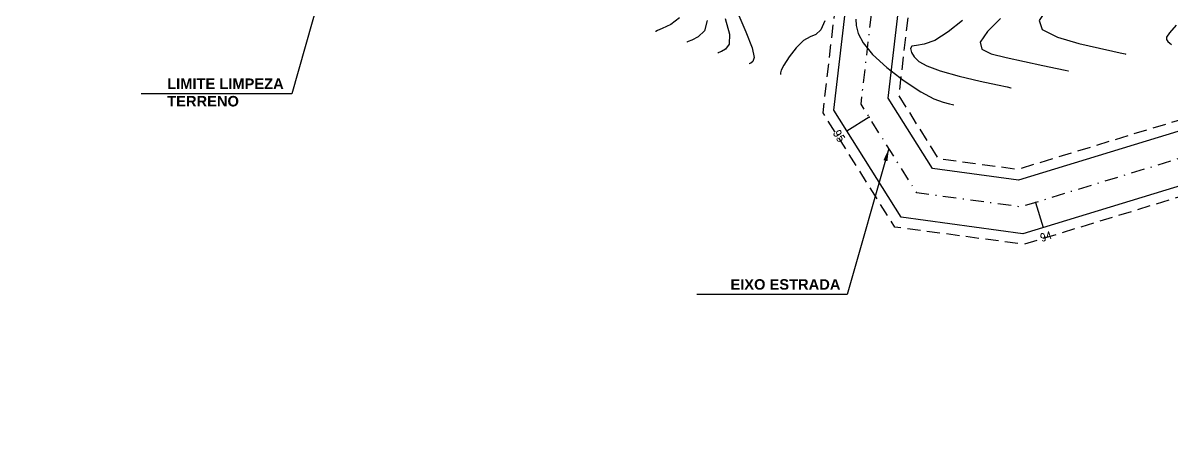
# Model space of a CAD drawing. Header units: millimetres. Extents: x 276147 to 291056, y 9594849 to 9609891.
# Drawn here: x 281407.3 to 281516.6, y 9596043.7 to 9596083.4 of the extents above; entities that cross this region are included whole.
import ezdxf
from ezdxf.enums import TextEntityAlignment as Align

# ---------------------------------------------------------------- set-up
doc = ezdxf.new("R2010")
doc.units = ezdxf.units.MM
doc.header["$LTSCALE"] = 10
for name, pattern in [('CONTINUO', [0]), ('DASHDOTX2', [50.8, 25.4, -12.7, 0, -12.7]), ('HIDDEN', [0.375, 0.25, -0.125])]:
    doc.linetypes.add(name, pattern=pattern)
for name, color, linetype in [('Curvas mestras', 30, 'Continuous'), ('Curvas simples', 9, 'Continuous'), ('TG', 7, 'CONTINUO'), ('Top_malha_coord', 8, 'Continuous')]:
    doc.layers.add(name, color=color, linetype=linetype)
doc.styles.add('r80', font='romans.shx')
doc.styles.add('ROMAND', font='romand', dxfattribs={"height": 0.2})
doc.styles.add('T7', font='arial.ttf')
doc.dimstyles.new('cadnorma_dim1', dxfattribs={"dimscale": 0, "dimtxt": 2, "dimasz": 1.199999999999999, "dimexe": 1, "dimexo": 2.5, "dimgap": 0.6, "dimtad": 1, "dimzin": 4, "dimdsep": 46, "dimtxsty": 'r80', "dimblk": 'ARCHTICK', "dimblk1": 'ARCHTICK', "dimblk2": 'ARCHTICK', "dimcen": -1, "dimdle": 1, "dimclrd": 1, "dimclre": 1, "dimclrt": 2, "dimaunit": 1, "dimazin": 0, "dimtfac": 1, "dimtix": 1, "dimtmove": 2, "dimatfit": 0, "dimfxl": 1, "dimarcsym": 0})

# ---------------------------------------------------------------- blocks, each defined once
blk = doc.blocks.new('_ArchTick')
at = {"color": 0, "linetype": 'ByBlock', "const_width": 0.15}
blk.add_lwpolyline([(-0.5, -0.5), (0.5, 0.5)], dxfattribs=at)

msp = doc.modelspace()

# ---------------------------------------------------------------- linework, layer by layer
at = {"color": 8, "linetype": 'HIDDEN', "ltscale": 0.5, "elevation": 160.1796621240507, "flags": 128}
for points in [[(281705.3257447103, 9596186.097807938), (281671.0420966857, 9596148.442213606), (281618.3708522619, 9596117.96751722), (281612.1522653525, 9596096.604426004), (281614.0101236665, 9596087.174232556), (281610.8053393826, 9596082.23393807), (281604.9222878393, 9596084.156284798), (281599.9496397175, 9596090.860116001), (281593.3803922225, 9596109.605399935), (281582.0417510347, 9596127.327627068), (281572.6046193693, 9596134.304534238), (281559.9765863478, 9596134.674678959), (281544.3286989689, 9596118.564739116), (281540.658778394, 9596097.818736246), (281537.5093358072, 9596080.228775298), (281520.4284557049, 9596075.011032958), (281502.0332003358, 9596069.391784875), (281494.509547525, 9596070.404022079), (281490.7256996009, 9596076.43605404), (281493.2584685785, 9596098.132715838), (281480.0995632795, 9596101.385524807), (281449.2964902226, 9596100.548274204), (281430.0223790895, 9596096.12669182), (281411.9683109509, 9596097.93913607), (281407.5724122446, 9596102.453821631), (281411.4039140878, 9596110.665556196), (281403.1008950184, 9596132.470582576), (281380.8081796909, 9596137.376344452), (281359.9408718039, 9596130.859888002), (281347.0544783977, 9596114.790196389), (281314.7314768742, 9596091.261051774), (281302.0196165714, 9596075.766356803), (281286.4640279276, 9596063.849675173), (281278.3709921193, 9596057.649837077), (281271.9708323478, 9596051.505744739), (281253.7808607005, 9596050.73446907), (281235.6029599643, 9596054.86117104), (281221.8458024181, 9596066.889702521), (281218.7834329222, 9596074.38328282), (281220.4968017068, 9596082.605134564), (281229.7359844254, 9596099.331536198), (281236.8484486804, 9596107.608992774), (281236.979980318, 9596119.127903767), (281235.6370826386, 9596129.28381643), (281234.0505352953, 9596141.282374846), (281212.8134960154, 9596149.146566434), (281092.4168111571, 9596154.564297132), (281072.9977757005, 9596155.438134354), (281065.8047075431, 9596158.14915656), (281063.8059635049, 9596165.040728634), (281066.3762022938, 9596173.094204625), (281071.6566353667, 9596181.153613526), (281081.5611500744, 9596198.655863922), (281101.2580152763, 9596233.462159524), (281110.9768763188, 9596250.636341654), (281122.9105798664, 9596265.854385952), (281139.2392582729, 9596279.071111804), (281144.5124366145, 9596320.34150084), (281144.6678345738, 9596400.540929634), (281142.6738615293, 9596440.915119793), (281132.673374487, 9596479.71147487), (281130.7173237967, 9596498.969147392), (281132.9373055062, 9596519.560689582), (281123.2639871383, 9596537.496452231), (281115.0194181657, 9596617.069980796), (281104.5392557544, 9596635.017106473), (281094.1622148029, 9596652.131000444), (281062.9990502925, 9596703.525525687), (281028.0758804538, 9596751.42602632), (281004.8557222936, 9596889.161327347), (280985.2271627478, 9596924.87591348), (280973.6552831217, 9596941.402191738), (280950.7410745324, 9596974.150890775), (280928.3153482458, 9597006.224941807), (280925.6195852169, 9597024.964569218), (280925.2975179172, 9597044.877213322), (280917.2359068681, 9597124.57081029), (280911.1712139401, 9597184.52373918), (280889.6831715604, 9597262.502901934), (280877.7477164246, 9597278.852490822), (280862.055065255, 9597314.685484517), (280856.3541850812, 9597353.476188295), (280854.639876525, 9597373.434056284), (280854.116042565, 9597382.033457942), (280871.520011573, 9597404.084292108), (280905.668337576, 9597426.436078487), (280910.5490067642, 9597446.52226166), (280951.9025449565, 9597502.510226574), (280957.1189760176, 9597513.160656158), (280912.2559968092, 9597626.929295046), (280886.4466186127, 9597649.84623889), (280803.0956212914, 9597671.772893883), (280795.5081167346, 9597683.569792682), (280779.3586608997, 9597708.67864036)], [(281710.5178374354, 9596181.402838333), (281675.4873313782, 9596142.926929222), (281624.307053171, 9596113.31488082), (281619.3497790786, 9596096.28485452), (281621.4263888606, 9596085.744313402), (281613.7482014651, 9596073.908101201), (281600.6285639192, 9596078.195075762), (281593.6947889923, 9596087.542782567), (281587.0441809219, 9596106.520228112), (281576.8415557245, 9596122.466869175), (281570.2070225818, 9596127.371804645), (281562.8511565771, 9596127.587415023), (281550.8473176515, 9596115.229125477), (281547.550488274, 9596096.592201235), (281543.6457749243, 9596074.783975355), (281522.4734780471, 9596068.316416942), (281502.6155564374, 9596062.250364274), (281490.3236323596, 9596063.904127834), (281483.4874242715, 9596074.802088458), (281485.5904618715, 9596092.817507926), (281479.3410703855, 9596094.362323103), (281450.1828653127, 9596093.569781242), (281430.4670404004, 9596089.0468674), (281408.7319094135, 9596091.228852794), (281399.1852311144, 9596101.033503352), (281403.8083725086, 9596110.941892164), (281397.904403359, 9596126.446638325), (281381.1197991235, 9596130.14027862), (281364.0658912837, 9596124.81467321), (281351.9303354857, 9596109.681297015), (281319.5752295485, 9596086.128782371), (281306.9185099731, 9596070.701299338), (281290.7209629054, 9596058.29283213), (281282.937430859, 9596052.330095816), (281274.9102619792, 9596044.624090252), (281253.1431036982, 9596043.701137766), (281232.327572161, 9596048.426628146), (281215.9921594214, 9596062.709449701), (281211.4940514419, 9596073.71626432), (281213.8592733805, 9596085.066129155), (281223.9570691917, 9596103.346943974), (281229.8780090109, 9596110.237709327), (281229.9747168267, 9596118.706916755), (281228.6974866962, 9596128.366206406), (281227.6639062291, 9596136.182850303), (281211.4073002868, 9596142.202760234), (281092.1021365739, 9596147.57137357), (281071.5708639357, 9596148.495260356), (281060.0576341382, 9596152.834524348), (281056.4892279477, 9596165.13821506), (281059.9978339799, 9596176.131930728), (281065.6766406024, 9596184.799368419), (281075.468991096, 9596202.103413628), (281095.1658562979, 9596236.909709232), (281105.1438604567, 9596254.541822702), (281117.8909552532, 9596270.797116162), (281132.6517374361, 9596282.744758626), (281137.513299567, 9596320.793644417), (281137.6674998371, 9596400.374957068), (281135.7175383865, 9596439.857995542), (281125.76273324, 9596478.477130141), (281123.6791015143, 9596498.990861015), (281125.744705554, 9596518.150466044), (281116.4442590884, 9596535.394869061), (281108.2124486681, 9596614.84525679), (281098.5236189183, 9596631.437236797), (281088.1766027751, 9596648.501613624), (281057.1675960032, 9596699.64190077), (281021.4475676514, 9596748.635369822), (280998.1501936199, 9596886.828693196), (280979.2754088979, 9596921.171769831), (280967.9212277801, 9596937.38714387), (280945.0056382589, 9596970.137815801), (280921.6238898133, 9597003.579202123), (280918.6276817167, 9597024.407376846), (280918.3032270725, 9597044.46762471), (280910.2714493166, 9597123.86630265), (280904.2661006415, 9597183.232579943), (280883.2747300601, 9597259.409342542), (280871.6426774854, 9597275.343320373), (280855.2660766902, 9597312.738061812), (280849.3979144628, 9597352.667008877), (280847.6581155221, 9597372.921634253), (280846.9665996198, 9597384.273748573), (280866.7319753881, 9597409.316485843), (280899.5195873695, 9597430.777616875), (280904.0800883559, 9597449.546161648), (280945.8950794268, 9597506.15888102), (280949.4739875075, 9597513.465966662), (280906.3575799417, 9597622.805450775), (280883.0489782383, 9597643.501877958), (280798.6812780778, 9597665.69599096), (280789.6207265427, 9597679.783153443), (280773.4712707121, 9597704.892001115)]]:
    msp.add_lwpolyline(points, dxfattribs=at)
at = {"linetype": 'Continuous'}
for p in [(281487.8832431751, 9596074.380922638, 160.1796621240507), (281487.8832431751, 9596074.380922638, 160.1796621240507), (281503.7320716054, 9596066.251086405, 160.1796621240507), (281503.7320716054, 9596066.251086405, 160.1796621240507)]:
    msp.add_point(p, dxfattribs=at)
at = {"layer": 'Curvas mestras', "linetype": 'CONTINUO'}
for points in [[(281474.1673146613, 9596083.784081042, -30.49628315985004), (281474.5964173867, 9596082.290890824, -30.43873938001022), (281474.5545920882, 9596081.33705144, -30.40832272739183), (281474.2037191478, 9596080.84460366, -30.39922904767124), (281473.808216401, 9596080.629052954, -30.40010485148784), (281473.5762198173, 9596080.531518642, -30.40156576476554), (281473.4907469194, 9596080.495585375, -30.40210401915502), (281473.4785363612, 9596080.490451617, -30.40218090157984)], [(281500.4014953243, 9596083.777797485, -24.96577281356124), (281499.1511092546, 9596082.53667811, -24.95020246298785), (281498.4644746262, 9596081.524949497, -24.93083247801084), (281498.6182625681, 9596080.854897058, -24.90578854395099), (281499.5096058924, 9596080.423950316, -24.8737744555369), (281500.9407538226, 9596080.075820824, -24.83363838350894), (281502.6881284866, 9596079.693036785, -24.78601891835254), (281504.4248486081, 9596079.313386966, -24.73871603284758), (281505.7982048105, 9596079.013474774, -24.70132007394241), (281506.5540578464, 9596078.848448562, -24.68073967520868), (281506.8325290176, 9596078.787649378, -24.67315744133933), (281506.8723107573, 9596078.778964208, -24.67207427628134)]]:
    msp.add_polyline3d(points, dxfattribs=at)
at = {"layer": 'Curvas simples', "linetype": 'CONTINUO'}
for points in [[(281516.9275800487, 9596104.416761164, -24.30961248054203), (281514.6372044299, 9596098.812736196, -24.17195097010384), (281512.5859753533, 9596094.232587842, -24.06304020902869), (281511.3365714828, 9596091.596170943, -24.00172782290289), (281510.5990634022, 9596090.342468984, -23.97544985779362), (281509.8703719283, 9596089.540249119, -23.96378946848242), (281508.7683372441, 9596088.45230681, -23.95026061343052), (281507.3944769761, 9596087.117543804, -23.93410023624571), (281505.9712281105, 9596085.768887155, -23.91847598625142), (281504.7485293077, 9596084.593992917, -23.90451997585163), (281504.0863148927, 9596083.599418133, -23.88522190120105), (281504.3720238587, 9596082.746446833, -23.8515357961555), (281505.8087354755, 9596082.007226853, -23.79847244862722), (281507.8621071259, 9596081.397369202, -23.7372695833005), (281509.8134414734, 9596080.943350682, -23.68322164381649), (281511.1014607529, 9596080.65884158, -23.64804344428958), (281511.7945845142, 9596080.506297044, -23.6291312570942), (281512.1186528887, 9596080.435369696, -23.62030183567234), (281512.2698234956, 9596080.402364453, -23.61618575590219), (281512.3255179295, 9596080.390204417, -23.61466929860441), (281512.3334742786, 9596080.38846798, -23.61445268519711)], [(281475.3598500373, 9596084.277442383, -29.48777349621784), (281476.1444476832, 9596082.520318113, -29.41444484065542), (281476.7330047843, 9596080.993021337, -29.35258260709494), (281476.9163567669, 9596080.078250935, -29.31892608655872), (281476.812484274, 9596079.669162834, -29.30760582585609), (281476.6211564938, 9596079.536522975, -29.30710000139922), (281476.5026057038, 9596079.486682681, -29.30784653025009), (281476.458928519, 9596079.468320834, -29.30812159084283), (281476.4526896355, 9596079.465697713, -29.3081608708857)], [(281469.8310627275, 9596083.854651442, -32.58711597646149), (281468.9861878961, 9596083.195486298, -32.5824755442122), (281468.1823352134, 9596082.814111914, -32.58611453915043), (281467.7234470443, 9596082.62119057, -32.58900425387802), (281467.5543827171, 9596082.550113449, -32.5900688634396), (281467.5302308147, 9596082.539960425, -32.59022097565722)], [(281472.4598299906, 9596083.588761307, -31.52489618575461), (281472.1928274067, 9596082.59585094, -31.49771933557034), (281471.5949540207, 9596082.02004448, -31.49085226948634), (281470.9952753083, 9596081.721582934, -31.49310972171631), (281470.6498329308, 9596081.576354604, -31.49528501936263), (281470.5225653193, 9596081.522849912, -31.49608644764206), (281470.5043840868, 9596081.515205523, -31.49620091213413)], [(281483.6737275616, 9596083.549334792, -28.29628684496535), (281483.2647263628, 9596082.69330979, -28.276445993772), (281482.7939181867, 9596082.269639688, -28.2720136103712), (281482.2527586253, 9596082.04426984, -28.27549150571261), (281481.6267764223, 9596081.694578825, -28.27659823142719), (281480.9256498757, 9596080.996502051, -28.26779716656571), (281480.2556465064, 9596080.120207187, -28.25253134304918), (281479.7471813896, 9596079.334419709, -28.23698869297769), (281479.4914516896, 9596078.845083484, -28.22608710996829), (281479.422776926, 9596078.607014949, -28.21966442206443), (281479.4362617038, 9596078.51224791, -28.21628832586831), (281479.4460235642, 9596078.468960634, -28.21467389535653), (281479.4422377896, 9596078.449910166, -28.21412562709563), (281479.4340965863, 9596078.443992998, -28.21409515136881), (281479.4289915905, 9596078.441846717, -28.21412729573458), (281479.4271111189, 9596078.441056296, -28.21413914233241), (281479.4268419101, 9596078.440943811, -28.21414086021511)], [(281486.6217689795, 9596083.721516542, -27.24201319817482), (281486.6489142858, 9596083.101529043, -27.22115200673258), (281486.8312778709, 9596082.355483197, -27.19304423950641), (281487.2981345445, 9596081.453719744, -27.15412298767157), (281488.1923999408, 9596080.364249764, -27.1004711822865), (281489.5801678785, 9596079.097357767, -27.03109909544261), (281491.2202459153, 9596077.832422005, -26.9567263451431), (281492.7946167964, 9596076.791094178, -26.89099995154223), (281494.0436615328, 9596076.13682499, -26.8444874913807), (281494.9413422061, 9596075.800257202, -26.8154388811931), (281495.5200211649, 9596075.65383159, -26.79902452116622), (281495.822588219, 9596075.587771757, -26.79078621099731), (281495.9340610293, 9596075.563434549, -26.78775104999343), (281495.9499847166, 9596075.559957664, -26.78731747096433)], [(281496.7812921024, 9596083.582828693, -26.03279244896513), (281495.4104406576, 9596082.507063322, -26.02505873309244), (281494.1307048021, 9596081.69602456, -26.02417079233837), (281493.1120164079, 9596081.319917148, -26.03229490181221), (281492.3880549947, 9596081.21800036, -26.04348770176554), (281491.9584374962, 9596081.146797864, -26.0497784380245), (281491.8135582566, 9596080.916121354, -26.04512767513771), (281491.9069282449, 9596080.548930641, -26.03122098152792), (281492.1828358358, 9596080.121471569, -26.01167517879767), (281492.625990634, 9596079.693440933, -25.98875339628691), (281493.38278714, 9596079.258330364, -25.95930370044917), (281494.6400440795, 9596078.793080445, -25.91882033933913), (281496.4670981468, 9596078.2919438, -25.86572314236801), (281498.4633729352, 9596077.818431221, -25.81013428905541), (281500.1108120036, 9596077.453363549, -25.76510143439785), (281501.0258629465, 9596077.253580548, -25.74018642308917), (281501.3629874502, 9596077.1799757, -25.73100717985332), (281501.4111482376, 9596077.169461435, -25.7296958798801)], [(281517.1240501542, 9596083.147972777, -22.60797641987708), (281516.4735483477, 9596082.410482036, -22.59686758412542), (281516.2084679737, 9596082.007327491, -22.58897777876379), (281516.198912345, 9596081.775659258, -22.58157808871729), (281516.3247782459, 9596081.582757898, -22.57273035039222), (281516.5051343449, 9596081.416421844, -22.56365931368461), (281516.6688447703, 9596081.294574989, -22.55638027589563)]]:
    msp.add_polyline3d(points, dxfattribs=at)
at = {"layer": 'TG', "color": 3, "linetype": 'Continuous'}
for p, q in [((281487.8832431751, 9596074.380922638, 160.1796621240507), (281485.765432272, 9596073.05243591, 160.1796621240507)), ((281487.8832431742, 9596074.380922638, 160.1796621240507), (281485.7654322711, 9596073.05243591, 160.1796621240507)), ((281503.7320716054, 9596066.251086405, 160.1796621240507), (281504.4624367274, 9596063.86015211, 160.1796621240507))]:
    msp.add_line(p, q, dxfattribs=at)
at = {"layer": 'TG', "color": 1, "linetype": 'DASHDOTX2', "ltscale": 0.005, "elevation": 160.1796621240507, "flags": 128}
msp.add_lwpolyline([(281790.7268869359, 9596216.427577747), (281789.4419953647, 9596215.538653059), (281713.6258222786, 9596190.015370687), (281673.2647140323, 9596145.684571415), (281621.3389527166, 9596115.64119902), (281615.7510222154, 9596096.444640262), (281617.7182562636, 9596086.45927298), (281612.276770424, 9596078.071019635), (281602.7754258794, 9596081.175680282), (281596.8222143546, 9596089.201449282), (281590.2122865723, 9596108.062814023), (281579.4416533798, 9596124.897248125), (281571.4058209757, 9596130.83816944), (281561.4138714623, 9596131.13104699), (281547.5880083105, 9596116.896932298), (281544.1046333342, 9596097.205468744), (281540.5775553655, 9596077.506375324), (281521.4509668761, 9596071.66372495), (281502.3243783867, 9596065.821074575), (281492.4165899422, 9596067.154074958), (281487.1065619363, 9596075.61907125), (281489.424465225, 9596095.475111881), (281479.7203168323, 9596097.873923955), (281449.7396777679, 9596097.059027724), (281430.2447097449, 9596092.586779607), (281410.3501101822, 9596094.58399443), (281403.3788216795, 9596101.743662491), (281407.606143298, 9596110.803724177), (281400.5026491884, 9596129.458610447), (281380.9639894072, 9596133.758311536), (281362.0033815439, 9596127.837280607), (281349.4924069416, 9596112.235746702), (281317.1533532111, 9596088.69491707), (281304.4690632719, 9596073.23382807), (281288.5924954164, 9596061.071253652), (281280.6542114894, 9596054.989966448), (281273.4405471637, 9596048.064917497), (281253.4619821996, 9596047.21780342), (281233.9652660625, 9596051.643899594), (281218.9189809201, 9596064.799576113), (281215.1387421818, 9596074.049773568), (281217.1780375437, 9596083.83563186), (281226.8465268085, 9596101.339240085), (281233.3632288458, 9596108.923351051), (281233.4773485725, 9596118.917410262), (281232.1672846674, 9596128.82501142), (281230.8572207621, 9596138.732612574), (281212.1103981511, 9596145.674663335), (281092.2594738657, 9596151.067835353), (281072.2843198184, 9596151.966697356), (281062.9311708404, 9596155.491840454), (281060.1475957258, 9596165.089471845), (281063.1870181368, 9596174.613067677), (281068.6666379847, 9596182.976490973), (281078.515070585, 9596200.379638772), (281098.2119357871, 9596235.18593438), (281108.0603683878, 9596252.589082178), (281120.4007675595, 9596268.325751055), (281135.9454978545, 9596280.907935213), (281141.0128680904, 9596320.567572625), (281141.1676672056, 9596400.45794335), (281139.1956999575, 9596440.386557667), (281129.2180538635, 9596479.094302505), (281127.1982126556, 9596498.980004204), (281129.3410055299, 9596518.855577812), (281119.8541231133, 9596536.445660645), (281111.6159334168, 9596615.957618793), (281101.5314373364, 9596633.227171635), (281091.1694087888, 9596650.31630703), (281060.0833231477, 9596701.58371323), (281024.7617240526, 9596750.030698072), (281001.5029579565, 9596887.99501027), (280982.2512858229, 9596923.023841655), (280970.7882554504, 9596939.3946678), (280947.8733563958, 9596972.144353287), (280924.9696190296, 9597004.902071966), (280922.1236334663, 9597024.68597303), (280921.8003724947, 9597044.672419015), (280913.7536780926, 9597124.218556473), (280907.7186572907, 9597183.87815956), (280886.4789508103, 9597260.956122238), (280874.6951969551, 9597277.097905597), (280858.6605709725, 9597313.711773163), (280852.876049772, 9597353.071598586), (280851.1489960236, 9597373.17784527), (280850.5413210922, 9597383.153603258), (280869.1259934803, 9597406.700388975), (280902.5939624727, 9597428.606847681), (280907.3145475598, 9597448.034211652), (280948.8988121914, 9597504.334553793), (280953.2964817624, 9597513.313311411), (280909.3067883757, 9597624.867372911), (280884.7477984255, 9597646.674058424), (280800.8884496848, 9597668.734442422), (280792.5644216387, 9597681.676473062), (280757.4817696955, 9597736.22227156)], dxfattribs=at)
at = {"layer": 'TG', "color": 8, "linetype": 'CONTINUO', "elevation": 160.1796621240507}
for points in [[(281534.5445958627, 9596078.277511867), (281520.7206017539, 9596074.054659242), (281502.1163940644, 9596068.371581933), (281493.9115596443, 9596069.475465763), (281489.6916602681, 9596076.202630384), (281492.1630390491, 9596097.373400426), (281479.9912071516, 9596100.382210283), (281449.4231152355, 9596099.551346641), (281430.0859021338, 9596095.11528833), (281411.5059678739, 9596096.980524173), (281406.3742435115, 9596102.250919024), (281410.3188367193, 9596110.705032766), (281402.358539067, 9596131.610019114), (281380.8526967525, 9596136.342620762), (281360.5301603012, 9596129.996285895), (281347.7510294101, 9596114.060353622), (281315.4234415416, 9596090.527870432), (281302.7194584856, 9596075.042777168), (281287.072161496, 9596063.055840457), (281279.0233405107, 9596056.889874045), (281272.3907508666, 9596050.522651242), (281256.4608778802, 9596049.84720635)], [(281533.9603037659, 9596072.870944813), (281522.1813319984, 9596069.272790663), (281502.5323627084, 9596063.27056722), (281490.9216202404, 9596064.832684157), (281484.5214636043, 9596075.035512116), (281486.6858914011, 9596093.576823346), (281479.4494265129, 9596095.365637636), (281450.0562402998, 9596094.56670881), (281430.4035173559, 9596090.058270888), (281409.1942524902, 9596092.187464692), (281400.3833998471, 9596101.236405965), (281404.893449877, 9596110.902415598), (281398.6467593098, 9596127.30720179), (281381.0752820614, 9596131.174002308), (281363.4766027866, 9596125.678275324), (281351.2337844731, 9596110.411139783), (281318.8832648804, 9596086.861963715), (281306.2186680585, 9596071.424878977), (281290.1128293371, 9596059.086666852), (281282.2850824675, 9596053.090058854), (281274.4903434605, 9596045.607183753), (281256.3761517141, 9596044.83912124)]]:
    msp.add_lwpolyline(points, dxfattribs=at)

# ---------------------------------------------------------------- texts
at = {"layer": 'TG', "color": 5, "extrusion": (-0.03293757539043465, 0.05226525085149215, 0.998089905610126), "style": 'ROMAND', "width": 0.8324324299553792}
msp.add_text('95', height=0.7500000000000002, rotation=89.98057417511463, dxfattribs=at).set_placement((-5354372.136297225, -7953116.35949788, 492429.5803580043), (-5354372.135924276, -7953115.259497946, 492429.5803580043), align=Align.FIT)
at = {"layer": 'TG', "color": 5, "extrusion": (-0.05904526196723316, -0.01817133342357628, 0.998089905610126), "style": 'ROMAND', "width": 0.8105263140636115}
msp.add_text('94', height=0.75, rotation=89.98057422364093, dxfattribs=at).set_placement((-9088758.389474934, 3085727.355461551, -190834.906982819), (-9088758.389101986, 3085728.455461486, -190834.906982819), align=Align.FIT)
at = {"layer": 'Top_malha_coord', "color": 7, "char_height": 1, "style": 'T7'}
for s, insert, attachment_point in [('{\\fArial|b1|i0|c0|p34;LIMITE LIMPEZA\\PTERRENO}', (281421.0333552972, 9596078.065053686, 160.1796621240507), 1), ('{\\fArial|b1|i0|c0|p34;EIXO ESTRADA}', (281485.1460792934, 9596058.936524529, 160.1796621240507), 3)]:
    msp.add_mtext_dynamic_manual_height_columns(s, width=16.67673822349752, gutter_width=12.5, heights=[0], dxfattribs=dict(at, insert=insert, attachment_point=attachment_point))

# ---------------------------------------------------------------- leaders
at = {"linetype": 'CONTINUO'}
for points in [[(281436.8672201156, 9596090.515102262, 160.1796621240507), (281432.8933698463, 9596076.593145099, 160.1796621240507), (281418.562233177, 9596076.593145099, 160.1796621240507)], [(281489.7615759394, 9596071.386573106, 160.1796621240507), (281485.7877256701, 9596057.464615943, 160.1796621240507), (281471.4565890008, 9596057.464615943, 160.1796621240507)]]:
    msp.add_leader(points, dimstyle='cadnorma_dim1', override={"dimscale": 1, "dimtad": 0, "dimzin": 1, "dimclrd": 256}, dxfattribs=at)

doc.saveas('drawing.dxf')
